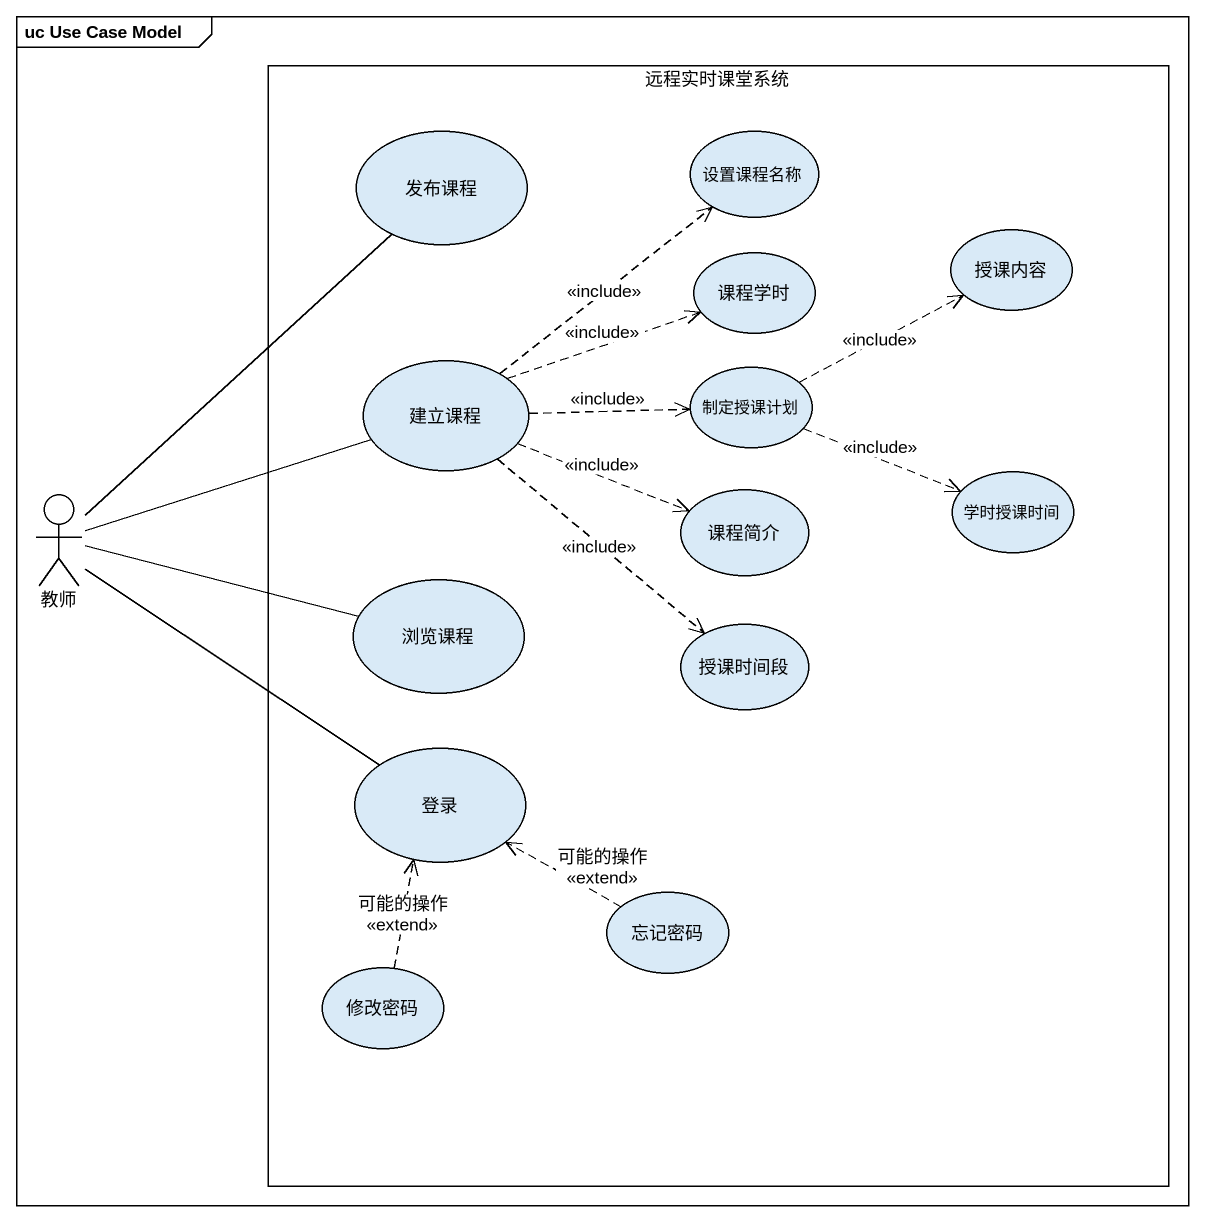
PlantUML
@startuml
mainframe uc Use Case Model
rectangle 远程实时课堂系统 {
  usecase 发布课程
  usecase 设置课程名称
  usecase 课程学时
  usecase 授课内容
  usecase 建立课程
  usecase 制定授课计划
  usecase 课程简介
  usecase 学时授课时间
  usecase 浏览课程
  usecase 授课时间段
  usecase 登录
  usecase 忘记密码
  usecase 修改密码
}
actor 教师
建立课程 .up.> 设置课程名称 : <<include>>
建立课程 .right.> 课程学时 : <<include>>
建立课程 .right.> 制定授课计划 : <<include>>
建立课程 .right.> 课程简介 : <<include>>
建立课程 ..> 授课时间段 : <<include>>
制定授课计划 .right.> 授课内容 : <<include>>
制定授课计划 .right.> 学时授课时间 : <<include>>
教师 -up- 发布课程
教师 -right- 建立课程
教师 -right- 浏览课程
教师 -- 登录
忘记密码 .left.> 登录 : 可能的操作\n<<extend>>
修改密码 .up.> 登录 : 可能的操作\n<<extend>>
@enduml
